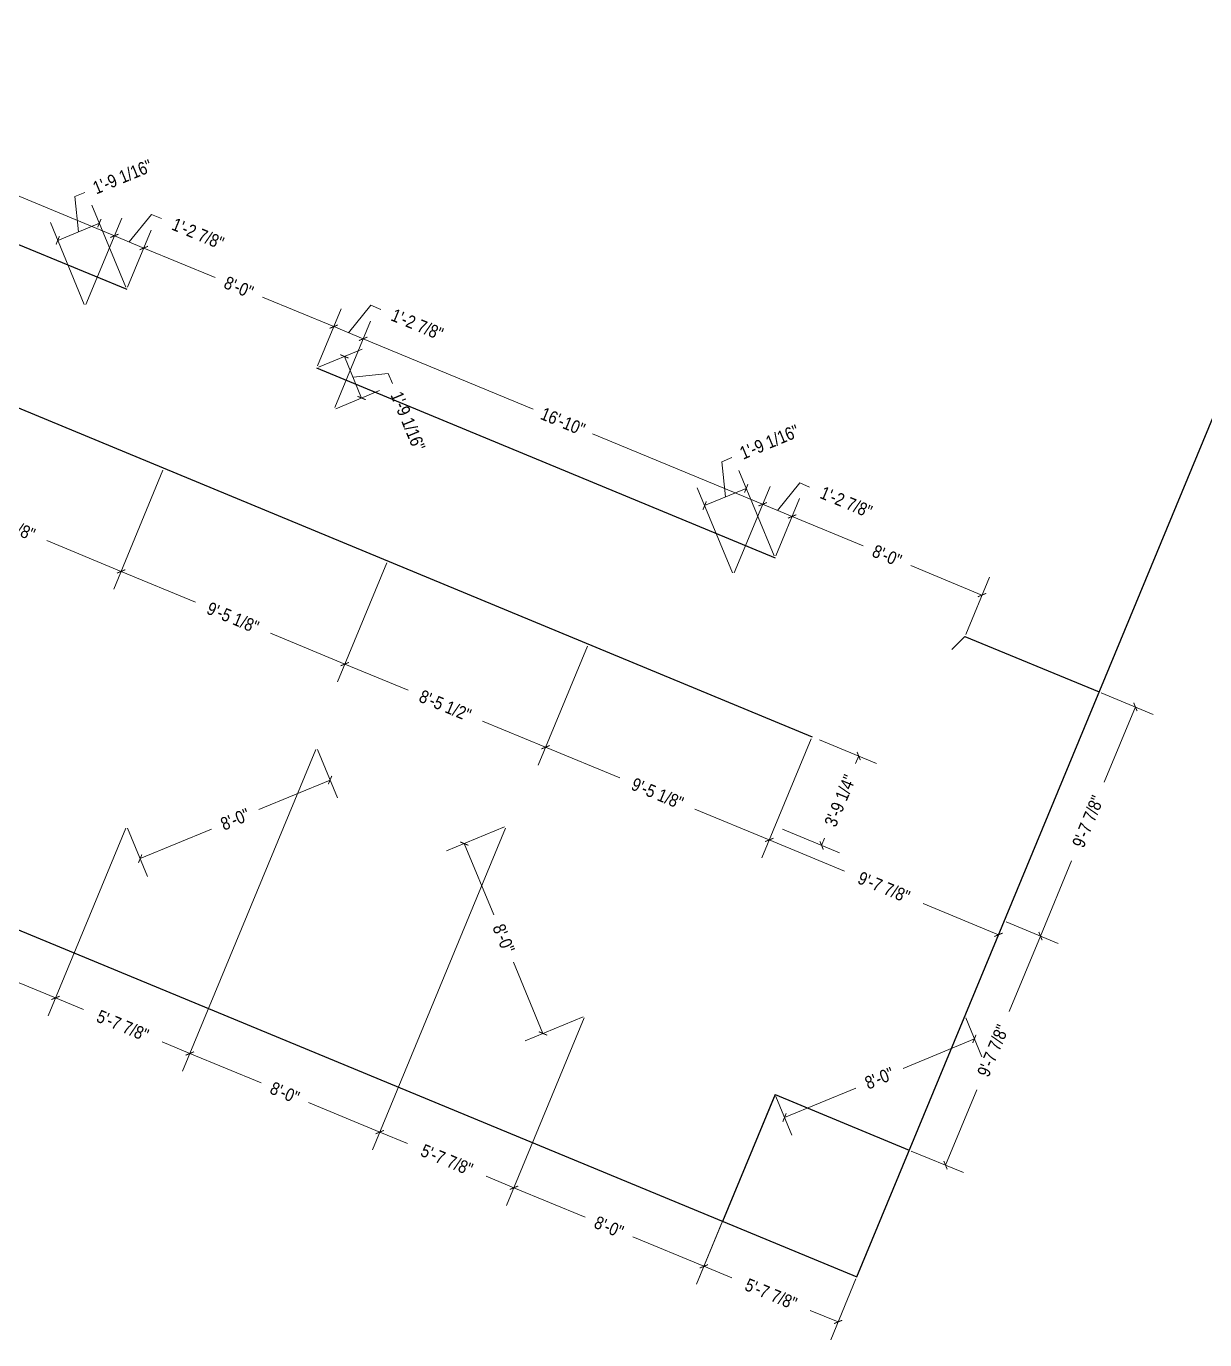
# Model space of a CAD drawing. Header units: inches. Extents: x 16134 to 18758, y 9254 to 10121.
# Drawn here: x 17123 to 17674, y 9254 to 9868 of the extents above; entities that cross this region are included whole.
import ezdxf

# ---------------------------------------------------------------- set-up
doc = ezdxf.new("R2010")
doc.units = ezdxf.units.IN
doc.header["$MEASUREMENT"] = 0
doc.styles.add('ARCHENTLTD', font='technical.ttf', dxfattribs={"height": 6})
doc.dimstyles.get("Standard").update_dxf_attribs({"dimtxt": 0.18, "dimasz": 0.18, "dimexe": 0.18, "dimexo": 0.0625, "dimgap": 0.09, "dimtad": 0, "dimtih": 1, "dimtoh": 1, "dimdec": 4, "dimzin": 0, "dimdsep": 46, "dimtxsty": 'Standard', "dimcen": 0.09, "dimadec": 0, "dimazin": 0, "dimtfac": 1, "dimtdec": 4, "dimtofl": 0, "dimtmove": 0, "dimatfit": 3, "dimfxl": 1, "dimtolj": 1, "dimtzin": 0, "dimarcsym": 0})

# ---------------------------------------------------------------- blocks, each defined once
blk = doc.blocks.new('_ArchTick')
at = {"color": 0, "linetype": 'ByBlock', "const_width": 0.15}
blk.add_lwpolyline([(-0.5, -0.5), (0.5, 0.5)], dxfattribs=at)
blk = doc.blocks.new('*D41')
at = {"color": 3, "lineweight": 9}
for p, q in [((17473.48, 9620.7), (17484.52, 9647.36)), ((17481.08, 9639.05), (17514.33, 9625.27)), ((17569.77, 9602.31), (17536.52, 9616.08)), ((17562.17, 9583.96), (17573.22, 9610.63))]:
    blk.add_line(p, q, dxfattribs=at)
at = {"color": 3, "lineweight": 9, "xscale": 3, "yscale": 3, "zscale": 3}
for p, rotation in [((17481.08, 9639.05), 157.4999999999993), ((17569.77, 9602.31), 337.4999999999993)]:
    blk.add_blockref('_ArchTick', p, dxfattribs=dict(at, rotation=rotation))
at = {"color": 3, "insert": (17525.43, 9620.68), "char_height": 6, "attachment_point": 5, "rotation": 337.5, "style": 'ARCHENTLTD'}
blk.add_mtext('\\A1;8\'-0"', dxfattribs=at)
blk = doc.blocks.new('*D42')
at = {"color": 3, "lineweight": 9}
for p, q in [((17474.2, 9641.9), (17484.67, 9654.72)), ((17484.67, 9654.72), (17489.28, 9652.81)), ((17454.03, 9612.64), (17470.77, 9653.06)), ((17473.48, 9620.7), (17484.52, 9647.36)), ((17481.08, 9639.05), (17467.33, 9644.74))]:
    blk.add_line(p, q, dxfattribs=at)
at = {"color": 3, "lineweight": 9, "xscale": 3, "yscale": 3, "zscale": 3}
for p, rotation in [((17467.33, 9644.74), 157.4999999999993), ((17481.08, 9639.05), 337.4999999999993)]:
    blk.add_blockref('_ArchTick', p, dxfattribs=dict(at, rotation=rotation))
at = {"color": 3, "insert": (17506.36, 9645.73), "char_height": 6, "attachment_point": 5, "rotation": 337.5, "style": 'ARCHENTLTD'}
blk.add_mtext('\\A1;1\'-2 7/8"', dxfattribs=at)
blk = doc.blocks.new('*D43')
at = {"color": 3, "lineweight": 9}
for p, q in [((17267.41, 9689.94), (17284.15, 9730.36)), ((17280.71, 9722.05), (17360.16, 9689.13)), ((17467.33, 9644.74), (17387.88, 9677.65)), ((17454.03, 9612.64), (17470.77, 9653.06))]:
    blk.add_line(p, q, dxfattribs=at)
at = {"color": 3, "lineweight": 9, "xscale": 3, "yscale": 3, "zscale": 3}
for p, rotation in [((17280.71, 9722.05), 157.4999999999993), ((17467.33, 9644.74), 337.4999999999993)]:
    blk.add_blockref('_ArchTick', p, dxfattribs=dict(at, rotation=rotation))
at = {"color": 3, "insert": (17374.02, 9683.39), "char_height": 6, "attachment_point": 5, "rotation": 337.5, "style": 'ARCHENTLTD'}
blk.add_mtext('\\A1;16\'-10"', dxfattribs=at)
blk = doc.blocks.new('*D44')
at = {"color": 3, "lineweight": 9}
for p, q in [((17259.36, 9709.39), (17270.4, 9736.06)), ((17273.83, 9724.89), (17284.29, 9737.72)), ((17284.29, 9737.72), (17288.91, 9735.81)), ((17280.71, 9722.05), (17266.96, 9727.74)), ((17267.41, 9689.94), (17284.15, 9730.36))]:
    blk.add_line(p, q, dxfattribs=at)
at = {"color": 3, "lineweight": 9, "xscale": 3, "yscale": 3, "zscale": 3}
for p, rotation in [((17266.96, 9727.74), 157.4999999999993), ((17280.71, 9722.05), 337.4999999999993)]:
    blk.add_blockref('_ArchTick', p, dxfattribs=dict(at, rotation=rotation))
at = {"color": 3, "insert": (17305.99, 9728.73), "char_height": 6, "attachment_point": 5, "rotation": 337.5, "style": 'ARCHENTLTD'}
blk.add_mtext('\\A1;1\'-2 7/8"', dxfattribs=at)
blk = doc.blocks.new('*D45')
at = {"color": 3, "lineweight": 9}
for p, q in [((17170.66, 9746.13), (17181.71, 9772.79)), ((17178.26, 9764.48), (17211.52, 9750.7)), ((17266.96, 9727.74), (17233.7, 9741.51)), ((17259.36, 9709.39), (17270.4, 9736.06))]:
    blk.add_line(p, q, dxfattribs=at)
at = {"color": 3, "lineweight": 9, "xscale": 3, "yscale": 3, "zscale": 3}
for p, rotation in [((17178.26, 9764.48), 157.4999999999993), ((17266.96, 9727.74), 337.4999999999993)]:
    blk.add_blockref('_ArchTick', p, dxfattribs=dict(at, rotation=rotation))
at = {"color": 3, "insert": (17222.61, 9746.11), "char_height": 6, "attachment_point": 5, "rotation": 337.5, "style": 'ARCHENTLTD'}
blk.add_mtext('\\A1;8\'-0"', dxfattribs=at)
blk = doc.blocks.new('*D46')
at = {"color": 3, "lineweight": 9}
for p, q in [((17151.22, 9738.07), (17167.96, 9778.49)), ((17171.39, 9767.33), (17181.85, 9780.15)), ((17181.85, 9780.15), (17186.47, 9778.24)), ((17178.26, 9764.48), (17164.51, 9770.17)), ((17170.66, 9746.13), (17181.71, 9772.79))]:
    blk.add_line(p, q, dxfattribs=at)
at = {"color": 3, "lineweight": 9, "xscale": 3, "yscale": 3, "zscale": 3}
for p, rotation in [((17164.51, 9770.17), 157.4999999999993), ((17178.26, 9764.48), 337.4999999999993)]:
    blk.add_blockref('_ArchTick', p, dxfattribs=dict(at, rotation=rotation))
at = {"color": 3, "insert": (17203.55, 9771.16), "char_height": 6, "attachment_point": 5, "rotation": 337.5, "style": 'ARCHENTLTD'}
blk.add_mtext('\\A1;1\'-2 7/8"', dxfattribs=at)
blk = doc.blocks.new('*D47')
at = {"color": 3, "lineweight": 9}
for p, q in [((16934.92, 9827.67), (16951.66, 9868.08)), ((16948.22, 9859.77), (17037.34, 9822.85)), ((17164.51, 9770.17), (17075.39, 9807.09)), ((17151.22, 9738.07), (17167.96, 9778.49))]:
    blk.add_line(p, q, dxfattribs=at)
at = {"color": 3, "lineweight": 9, "xscale": 3, "yscale": 3, "zscale": 3}
for p, rotation in [((16948.22, 9859.77), 157.4999999999993), ((17164.51, 9770.17), 337.4999999999993)]:
    blk.add_blockref('_ArchTick', p, dxfattribs=dict(at, rotation=rotation))
at = {"color": 3, "insert": (17056.37, 9814.97), "char_height": 6, "attachment_point": 5, "rotation": 337.5, "style": 'ARCHENTLTD'}
blk.add_mtext('\\A1;19\'-6 1/8"', dxfattribs=at)
blk = doc.blocks.new('*D57')
at = {"color": 3, "lineweight": 9}
for p, q in [((17448.18, 9308.75), (17436.42, 9280.36)), ((17439.86, 9288.68), (17452.86, 9283.29)), ((17510.89, 9282.77), (17499.13, 9254.38)), ((17502.57, 9262.7), (17489.57, 9268.08))]:
    blk.add_line(p, q, dxfattribs=at)
at = {"color": 3, "lineweight": 9, "xscale": 3, "yscale": 3, "zscale": 3}
for p, rotation in [((17439.86, 9288.68), 157.4999999999998), ((17502.57, 9262.7), 337.4999999999997)]:
    blk.add_blockref('_ArchTick', p, dxfattribs=dict(at, rotation=rotation))
at = {"color": 3, "insert": (17471.22, 9275.69), "char_height": 6, "attachment_point": 5, "rotation": 337.5, "style": 'ARCHENTLTD'}
blk.add_mtext('\\A1;5\'-7 7/8"', dxfattribs=at)
blk = doc.blocks.new('*D58')
at = {"color": 3, "lineweight": 9}
for p, q in [((17384.02, 9404.73), (17347.72, 9317.1)), ((17472.71, 9367.99), (17436.42, 9280.36)), ((17351.17, 9325.41), (17384.42, 9311.64)), ((17439.86, 9288.68), (17406.61, 9302.45))]:
    blk.add_line(p, q, dxfattribs=at)
at = {"color": 3, "lineweight": 9, "xscale": 3, "yscale": 3, "zscale": 3}
for p, rotation in [((17351.17, 9325.41), 157.4999999999998), ((17439.86, 9288.68), 337.4999999999997)]:
    blk.add_blockref('_ArchTick', p, dxfattribs=dict(at, rotation=rotation))
at = {"color": 3, "insert": (17395.51, 9307.04), "char_height": 6, "attachment_point": 5, "rotation": 337.5, "style": 'ARCHENTLTD'}
blk.add_mtext('\\A1;8\'-0"', dxfattribs=at)
blk = doc.blocks.new('*D59')
at = {"color": 3, "lineweight": 9}
for p, q in [((17347.28, 9493.42), (17285.01, 9343.08)), ((17384.02, 9404.73), (17347.72, 9317.1)), ((17288.45, 9351.39), (17301.45, 9346.01)), ((17351.17, 9325.41), (17338.16, 9330.8))]:
    blk.add_line(p, q, dxfattribs=at)
at = {"color": 3, "lineweight": 9, "xscale": 3, "yscale": 3, "zscale": 3}
for p, rotation in [((17288.45, 9351.39), 157.4999999999998), ((17351.17, 9325.41), 337.4999999999997)]:
    blk.add_blockref('_ArchTick', p, dxfattribs=dict(at, rotation=rotation))
at = {"color": 3, "insert": (17319.81, 9338.4), "char_height": 6, "attachment_point": 5, "rotation": 337.5, "style": 'ARCHENTLTD'}
blk.add_mtext('\\A1;5\'-7 7/8"', dxfattribs=at)
blk = doc.blocks.new('*D60')
at = {"color": 3, "lineweight": 9}
for p, q in [((17258.59, 9530.16), (17196.32, 9379.81)), ((17347.28, 9493.42), (17285.01, 9343.08)), ((17199.76, 9388.13), (17233.01, 9374.36)), ((17288.45, 9351.39), (17255.2, 9365.16))]:
    blk.add_line(p, q, dxfattribs=at)
at = {"color": 3, "lineweight": 9, "xscale": 3, "yscale": 3, "zscale": 3}
for p, rotation in [((17199.76, 9388.13), 157.4999999999998), ((17288.45, 9351.39), 337.4999999999997)]:
    blk.add_blockref('_ArchTick', p, dxfattribs=dict(at, rotation=rotation))
at = {"color": 3, "insert": (17244.11, 9369.76), "char_height": 6, "attachment_point": 5, "rotation": 337.5, "style": 'ARCHENTLTD'}
blk.add_mtext('\\A1;8\'-0"', dxfattribs=at)
blk = doc.blocks.new('*D61')
at = {"color": 3, "lineweight": 9}
for p, q in [((17258.59, 9530.16), (17196.32, 9379.81)), ((17169.9, 9493.42), (17133.6, 9405.79)), ((17137.04, 9414.11), (17150.05, 9408.72)), ((17199.76, 9388.13), (17186.76, 9393.51))]:
    blk.add_line(p, q, dxfattribs=at)
at = {"color": 3, "lineweight": 9, "xscale": 3, "yscale": 3, "zscale": 3}
for p, rotation in [((17137.04, 9414.11), 157.4999999999998), ((17199.76, 9388.13), 337.4999999999997)]:
    blk.add_blockref('_ArchTick', p, dxfattribs=dict(at, rotation=rotation))
at = {"color": 3, "insert": (17168.4, 9401.12), "char_height": 6, "attachment_point": 5, "rotation": 337.5, "style": 'ARCHENTLTD'}
blk.add_mtext('\\A1;5\'-7 7/8"', dxfattribs=at)
blk = doc.blocks.new('*D62')
at = {"color": 3, "lineweight": 9}
for p, q in [((17081.2, 9530.16), (17044.91, 9442.53)), ((17169.9, 9493.42), (17133.6, 9405.79)), ((17048.35, 9450.84), (17081.6, 9437.07)), ((17137.04, 9414.11), (17103.79, 9427.88))]:
    blk.add_line(p, q, dxfattribs=at)
at = {"color": 3, "lineweight": 9, "xscale": 3, "yscale": 3, "zscale": 3}
for p, rotation in [((17048.35, 9450.84), 157.4999999999998), ((17137.04, 9414.11), 337.4999999999997)]:
    blk.add_blockref('_ArchTick', p, dxfattribs=dict(at, rotation=rotation))
at = {"color": 3, "insert": (17092.7, 9432.48), "char_height": 6, "attachment_point": 5, "rotation": 337.5, "style": 'ARCHENTLTD'}
blk.add_mtext('\\A1;8\'-0"', dxfattribs=at)
blk = doc.blocks.new('*D96')
at = {"color": 3, "lineweight": 9}
for p, q in [((17493.88, 9534.71), (17520.5, 9523.68)), ((17512.19, 9527.13), (17510.76, 9523.69)), ((17476.56, 9492.91), (17503.18, 9481.88)), ((17494.87, 9485.32), (17496.29, 9488.76))]:
    blk.add_line(p, q, dxfattribs=at)
at = {"color": 3, "lineweight": 9, "xscale": 3, "yscale": 3, "zscale": 3}
for p, rotation in [((17512.19, 9527.13), 67.49999999999856), ((17494.87, 9485.32), 247.4999999999986)]:
    blk.add_blockref('_ArchTick', p, dxfattribs=dict(at, rotation=rotation))
at = {"color": 3, "insert": (17503.53, 9506.23), "char_height": 6, "attachment_point": 5, "rotation": 67.5, "style": 'ARCHENTLTD'}
blk.add_mtext('\\A1;3\'-9 1/4"', dxfattribs=at)
blk = doc.blocks.new('*D97')
at = {"color": 3, "lineweight": 9}
for p, q in [((17625.43, 9556.67), (17649.76, 9546.59)), ((17641.45, 9550.04), (17626.88, 9514.87)), ((17597.1, 9442.98), (17611.67, 9478.15)), ((17581.08, 9449.61), (17605.42, 9439.53))]:
    blk.add_line(p, q, dxfattribs=at)
at = {"color": 3, "lineweight": 9, "xscale": 3, "yscale": 3, "zscale": 3}
for p, rotation in [((17641.45, 9550.04), 67.49999999999856), ((17597.1, 9442.98), 247.4999999999986)]:
    blk.add_blockref('_ArchTick', p, dxfattribs=dict(at, rotation=rotation))
at = {"color": 3, "insert": (17619.28, 9496.51), "char_height": 6, "attachment_point": 5, "rotation": 67.5, "style": 'ARCHENTLTD'}
blk.add_mtext('\\A1;9\'-7 7/8"', dxfattribs=at)
blk = doc.blocks.new('*D101')
at = {"color": 3, "lineweight": 9}
for p, q in [((17082.69, 9703.95), (17059.66, 9648.34)), ((17187.21, 9660.65), (17164.18, 9605.05)), ((17063.1, 9656.66), (17097.82, 9642.28)), ((17167.63, 9613.36), (17132.91, 9627.74))]:
    blk.add_line(p, q, dxfattribs=at)
at = {"color": 3, "lineweight": 9, "xscale": 3, "yscale": 3, "zscale": 3}
for p, rotation in [((17063.1, 9656.66), 157.5000000000011), ((17167.63, 9613.36), 337.500000000001)]:
    blk.add_blockref('_ArchTick', p, dxfattribs=dict(at, rotation=rotation))
at = {"color": 3, "insert": (17115.36, 9635.01), "char_height": 6, "attachment_point": 5, "rotation": 337.5, "style": 'ARCHENTLTD'}
blk.add_mtext('\\A1;9\'-5 1/8"', dxfattribs=at)
blk = doc.blocks.new('*D102')
at = {"color": 3, "lineweight": 9}
for p, q in [((17187.21, 9660.65), (17164.18, 9605.05)), ((17291.73, 9617.36), (17268.7, 9561.75)), ((17167.63, 9613.36), (17202.34, 9598.98)), ((17272.15, 9570.07), (17237.43, 9584.45))]:
    blk.add_line(p, q, dxfattribs=at)
at = {"color": 3, "lineweight": 9, "xscale": 3, "yscale": 3, "zscale": 3}
for p, rotation in [((17167.63, 9613.36), 157.5000000000011), ((17272.15, 9570.07), 337.500000000001)]:
    blk.add_blockref('_ArchTick', p, dxfattribs=dict(at, rotation=rotation))
at = {"color": 3, "insert": (17219.89, 9591.72), "char_height": 6, "attachment_point": 5, "rotation": 337.5, "style": 'ARCHENTLTD'}
blk.add_mtext('\\A1;9\'-5 1/8"', dxfattribs=at)
blk = doc.blocks.new('*D103')
at = {"color": 3, "lineweight": 9}
for p, q in [((17291.73, 9617.36), (17268.7, 9561.75)), ((17385.51, 9578.52), (17362.48, 9522.91)), ((17272.15, 9570.07), (17301.68, 9557.84)), ((17365.92, 9531.23), (17336.39, 9543.46))]:
    blk.add_line(p, q, dxfattribs=at)
at = {"color": 3, "lineweight": 9, "xscale": 3, "yscale": 3, "zscale": 3}
for p, rotation in [((17272.15, 9570.07), 157.5000000000011), ((17365.92, 9531.23), 337.500000000001)]:
    blk.add_blockref('_ArchTick', p, dxfattribs=dict(at, rotation=rotation))
at = {"color": 3, "insert": (17319.03, 9550.65), "char_height": 6, "attachment_point": 5, "rotation": 337.5, "style": 'ARCHENTLTD'}
blk.add_mtext('\\A1;8\'-5 1/2"', dxfattribs=at)
blk = doc.blocks.new('*D104')
at = {"color": 3, "lineweight": 9}
for p, q in [((17385.51, 9578.52), (17362.48, 9522.91)), ((17365.92, 9531.23), (17400.64, 9516.85)), ((17490.03, 9535.22), (17467, 9479.62)), ((17470.44, 9487.93), (17435.72, 9502.31))]:
    blk.add_line(p, q, dxfattribs=at)
at = {"color": 3, "lineweight": 9, "xscale": 3, "yscale": 3, "zscale": 3}
for p, rotation in [((17365.92, 9531.23), 157.5000000000011), ((17470.44, 9487.93), 337.500000000001)]:
    blk.add_blockref('_ArchTick', p, dxfattribs=dict(at, rotation=rotation))
at = {"color": 3, "insert": (17418.18, 9509.58), "char_height": 6, "attachment_point": 5, "rotation": 337.5, "style": 'ARCHENTLTD'}
blk.add_mtext('\\A1;9\'-5 1/8"', dxfattribs=at)
blk = doc.blocks.new('*D105')
at = {"color": 3, "lineweight": 9}
for p, q in [((17490.03, 9535.22), (17467, 9479.62)), ((17470.44, 9487.93), (17505.61, 9473.37)), ((17577.5, 9443.59), (17542.33, 9458.16)), ((17579.77, 9449.07), (17574.06, 9435.27))]:
    blk.add_line(p, q, dxfattribs=at)
at = {"color": 3, "lineweight": 9, "xscale": 3, "yscale": 3, "zscale": 3}
for p, rotation in [((17470.44, 9487.93), 157.5000000000011), ((17577.5, 9443.59), 337.500000000001)]:
    blk.add_blockref('_ArchTick', p, dxfattribs=dict(at, rotation=rotation))
at = {"color": 3, "insert": (17523.97, 9465.76), "char_height": 6, "attachment_point": 5, "rotation": 337.5, "style": 'ARCHENTLTD'}
blk.add_mtext('\\A1;9\'-7 7/8"', dxfattribs=at)
blk = doc.blocks.new('*D125')
at = {"color": 3, "lineweight": 9}
for p, q in [((17562.17, 9404.73), (17569.66, 9386.63)), ((17566.22, 9394.95), (17532.97, 9381.18)), ((17477.53, 9358.21), (17510.78, 9371.99)), ((17473.48, 9367.99), (17480.97, 9349.9))]:
    blk.add_line(p, q, dxfattribs=at)
at = {"color": 3, "lineweight": 9, "xscale": 3, "yscale": 3, "zscale": 3}
for p, rotation in [((17566.22, 9394.95), 22.50000000000093), ((17477.53, 9358.21), 202.500000000001)]:
    blk.add_blockref('_ArchTick', p, dxfattribs=dict(at, rotation=rotation))
at = {"color": 3, "insert": (17521.87, 9376.58), "char_height": 6, "attachment_point": 5, "rotation": 22.5, "style": 'ARCHENTLTD'}
blk.add_mtext('\\A1;8\'-0"', dxfattribs=at)
blk = doc.blocks.new('*D126')
at = {"color": 3, "lineweight": 9}
for p, q in [((17346.74, 9493.96), (17319.65, 9482.74)), ((17327.97, 9486.18), (17341.74, 9452.93)), ((17364.71, 9397.49), (17350.93, 9430.74)), ((17383.48, 9405.27), (17356.39, 9394.05))]:
    blk.add_line(p, q, dxfattribs=at)
at = {"color": 3, "lineweight": 9, "xscale": 3, "yscale": 3, "zscale": 3}
for p, rotation in [((17327.97, 9486.18), 112.5000000000013), ((17364.71, 9397.49), 292.5000000000014)]:
    blk.add_blockref('_ArchTick', p, dxfattribs=dict(at, rotation=rotation))
at = {"color": 3, "insert": (17346.34, 9441.84), "char_height": 6, "attachment_point": 5, "rotation": 292.5, "style": 'ARCHENTLTD'}
blk.add_mtext('\\A1;8\'-0"', dxfattribs=at)
blk = doc.blocks.new('*D127')
at = {"color": 3, "lineweight": 9}
for p, q in [((17259.36, 9530.16), (17268.7, 9507.59)), ((17265.26, 9515.9), (17232.01, 9502.13)), ((17170.66, 9493.42), (17180.01, 9470.85)), ((17176.57, 9479.17), (17209.82, 9492.94))]:
    blk.add_line(p, q, dxfattribs=at)
at = {"color": 3, "lineweight": 9, "xscale": 3, "yscale": 3, "zscale": 3}
for p, rotation in [((17265.26, 9515.9), 22.49999999999993), ((17176.57, 9479.17), 202.4999999999999)]:
    blk.add_blockref('_ArchTick', p, dxfattribs=dict(at, rotation=rotation))
at = {"color": 3, "insert": (17220.91, 9497.54), "char_height": 6, "attachment_point": 5, "rotation": 22.5, "style": 'ARCHENTLTD'}
blk.add_mtext('\\A1;8\'-0"', dxfattribs=at)
blk = doc.blocks.new('*D131')
at = {"color": 3, "lineweight": 9}
for p, q in [((17146.09, 9788.54), (17150.71, 9790.46)), ((17147.76, 9772.08), (17146.09, 9788.54)), ((17169.9, 9746.13), (17154.04, 9784.42)), ((17150.45, 9738.07), (17134.59, 9776.36)), ((17157.48, 9776.1), (17138.04, 9768.05))]:
    blk.add_line(p, q, dxfattribs=at)
at = {"color": 3, "lineweight": 9, "xscale": 3, "yscale": 3, "zscale": 3}
for p, rotation in [((17157.48, 9776.1), 22.50000000000064), ((17138.04, 9768.05), 202.5000000000006)]:
    blk.add_blockref('_ArchTick', p, dxfattribs=dict(at, rotation=rotation))
at = {"color": 3, "insert": (17168.3, 9797.74), "char_height": 6, "attachment_point": 5, "rotation": 22.5, "style": 'ARCHENTLTD'}
blk.add_mtext('\\A1;1\'-9 1/16"', dxfattribs=at)
blk = doc.blocks.new('*D132')
at = {"color": 3, "lineweight": 9}
for p, q in [((17259.9, 9708.85), (17280.25, 9717.28)), ((17271.94, 9713.84), (17279.99, 9694.39)), ((17275.97, 9704.11), (17292.43, 9705.79)), ((17292.43, 9705.79), (17294.35, 9701.17)), ((17267.95, 9689.4), (17288.31, 9697.84))]:
    blk.add_line(p, q, dxfattribs=at)
at = {"color": 3, "lineweight": 9, "xscale": 3, "yscale": 3, "zscale": 3}
for p, rotation in [((17271.94, 9713.84), 112.5000000000079), ((17279.99, 9694.39), 292.5000000000079)]:
    blk.add_blockref('_ArchTick', p, dxfattribs=dict(at, rotation=rotation))
at = {"color": 3, "insert": (17301.63, 9683.58), "char_height": 6, "attachment_point": 5, "rotation": 292.5, "style": 'ARCHENTLTD'}
blk.add_mtext('\\A1;1\'-9 1/16"', dxfattribs=at)
blk = doc.blocks.new('*D133')
at = {"color": 3, "lineweight": 9}
for p, q in [((17448.28, 9664.62), (17452.9, 9666.53)), ((17449.95, 9648.15), (17448.28, 9664.62)), ((17472.71, 9620.7), (17456.23, 9660.49)), ((17453.27, 9612.64), (17436.78, 9652.44)), ((17440.23, 9644.13), (17459.67, 9652.18))]:
    blk.add_line(p, q, dxfattribs=at)
at = {"color": 3, "lineweight": 9, "xscale": 3, "yscale": 3, "zscale": 3}
for p, rotation in [((17459.67, 9652.18), 22.50000000000065), ((17440.23, 9644.13), 202.5000000000006)]:
    blk.add_blockref('_ArchTick', p, dxfattribs=dict(at, rotation=rotation))
at = {"color": 3, "insert": (17470.49, 9673.82), "char_height": 6, "attachment_point": 5, "rotation": 22.5, "style": 'ARCHENTLTD'}
blk.add_mtext('\\A1;1\'-9 1/16"', dxfattribs=at)
blk = doc.blocks.new('*D149')
at = {"color": 3, "lineweight": 9}
for p, q in [((17581.08, 9449.61), (17605.42, 9439.53)), ((17597.1, 9442.98), (17582.53, 9407.81)), ((17552.76, 9335.92), (17567.33, 9371.09)), ((17536.73, 9342.55), (17561.07, 9332.47))]:
    blk.add_line(p, q, dxfattribs=at)
at = {"color": 3, "lineweight": 9, "xscale": 3, "yscale": 3, "zscale": 3}
for p, rotation in [((17597.1, 9442.98), 67.50000000000051), ((17552.76, 9335.92), 247.5000000000005)]:
    blk.add_blockref('_ArchTick', p, dxfattribs=dict(at, rotation=rotation))
at = {"color": 3, "insert": (17574.93, 9389.45), "char_height": 6, "attachment_point": 5, "rotation": 67.5, "style": 'ARCHENTLTD'}
blk.add_mtext('\\A1;9\'-7 7/8"', dxfattribs=at)

msp = doc.modelspace()

# ---------------------------------------------------------------- linework, layer by layer
at = {"color": 6}
for p, q in [((16926.48452, 9846.186), (17170.27993, 9745.20263)), ((17511.27307, 9283.69801), (17735.61066, 9825.29686)), ((16991.84268, 9742.66196), (17490.41127, 9536.14809)), ((17258.97237, 9708.46502), (17473.09485, 9619.77259)), ((16783.69114, 9585.07231), (17511.27307, 9283.69801)), ((17561.78728, 9583.03498), (17555.66435, 9576.91204)), ((17561.78728, 9583.03498), (17624.5023, 9557.05757)), ((17473.09485, 9368.9125), (17448.55805, 9309.67542)), ((17473.09485, 9368.9125), (17535.80987, 9342.93509))]:
    msp.add_line(p, q, dxfattribs=at)

# ---------------------------------------------------------------- dimensions: what is measured, and where the dimension line sits
for base, p1, p2, angle, picture, middle in [((16948.21805, 9859.76618), (17150.83533, 9737.14842), (16934.53874, 9826.7414), 337.5, '*D47', (17056.36635, 9814.96969)), ((17164.51465, 9770.1732), (17170.27993, 9745.20263), (17150.83533, 9737.14842), 337.5, '*D46', (17188.7792, 9777.28198)), ((17178.26405, 9764.47801), (17258.97237, 9708.46502), (17170.27993, 9745.20263), 337.5, '*D45', (17222.61027, 9746.1092)), ((17266.956488, 9727.740396), (17267.026584, 9689.020426), (17258.972367, 9708.465024), 337.5, '*D44', (17291.221045, 9734.849175)), ((17280.70589, 9722.0452), (17453.65025, 9611.71837), (17267.02658, 9689.02043), 337.5, '*D43', (17374.01773, 9683.39418)), ((17167.62526, 9613.36363), (17083.07579, 9704.87198), (17187.59636, 9661.57814), 157.5, '*D101', (17115.36497, 9635.01055)), ((17272.14583, 9570.0698), (17187.59636, 9661.57814), (17292.11693, 9618.2843), 157.5, '*D102', (17219.88554, 9591.71672)), ((17467.32956, 9644.74315), (17473.09485, 9619.77259), (17453.65025, 9611.71837), 337.5, '*D42', (17491.59412, 9651.85193)), ((17365.9196, 9531.22743), (17292.11693, 9618.2843), (17385.8907, 9579.44193), 157.5, '*D103', (17319.03271, 9550.64861)), ((17470.44017, 9487.93359), (17385.8907, 9579.44193), (17490.41127, 9536.14809), 157.5, '*D104', (17418.17989, 9509.58051)), ((17048.35253, 9450.84385), (17170.27993, 9494.34254), (17081.5875, 9531.08015), 337.5, '*D62', (17092.69875, 9432.47504)), ((17137.04497, 9414.10624), (17258.97237, 9531.08015), (17170.27993, 9494.34254), 337.5, '*D61', (17168.40248, 9401.11753)), ((17199.75999, 9388.12882), (17347.6648, 9494.34254), (17258.97237, 9531.08015), 337.5, '*D60', (17244.10621, 9369.76002)), ((17577.50141, 9443.58737), (17490.41127, 9536.14809), (17580.15609, 9449.99633), 157.5, '*D105', (17523.97079, 9465.76048)), ((17288.452423, 9351.391215), (17384.402412, 9405.650109), (17347.664802, 9494.342544), 337.5, '*D59', (17319.809934, 9338.402509)), ((17351.16745, 9325.4138), (17473.09485, 9368.9125), (17384.40241, 9405.65011), 337.5, '*D58', (17395.51366, 9307.045))]:
    dim = msp.add_linear_dim(base=base, p1=p1, p2=p2, angle=angle, dimstyle='Standard', override={"dimtxt": 6, "dimasz": 3, "dimexe": 9, "dimexo": 1, "dimgap": 2.5, "dimtih": 0, "dimtoh": 0, "dimrnd": 0.0625, "dimzin": 1, "dimlunit": 4, "dimtxsty": 'ARCHENTLTD', "dimblk": 'ArchTick', "dimcen": 6, "dimclrd": 3, "dimclre": 3, "dimclrt": 3, "dimadec": 2, "dimtmove": 1, "dimldrblk": 'ArchTick', "dimfrac": 2, "dimlwd": 9, "dimlwe": 9}, dxfattribs=at)
    dim.commit()
    dim.dimension.update_dxf_attribs({"geometry": picture, "text_midpoint": middle})
for p1, p2, distance, picture, middle in [((17170.27993, 9745.20263), (17150.83533, 9737.14842), -33.44546, '*D131', (17153.01487, 9791.4118)), ((17258.97237, 9708.46502), (17267.02658, 9689.02043), 14.03382, '*D132', (17295.30174, 9698.85697)), ((17453.65025, 9611.71837), (17473.09485, 9619.77259), 35.07756, '*D133', (17455.20521, 9667.48962)), ((17561.78728, 9583.03498), (17473.09485, 9619.77259), -20.86351, '*D41', (17525.42518, 9620.67916)), ((17624.502305, 9557.057567), (17580.156087, 9449.996327), 18.343146, '*D97', (17619.276053, 9496.507329)), ((17170.27993, 9494.34254), (17258.97237, 9531.08015), -16.4265, '*D127', (17220.9123, 9497.53524)), ((17492.95194, 9535.09571), (17475.63552, 9493.29016), 20.81812, '*D96', (17503.52716, 9506.22619)), ((17347.6648, 9494.34254), (17384.40241, 9405.65011), -21.32013, '*D126', (17346.33637, 9441.83747)), ((17535.80987, 9342.93509), (17580.15609, 9449.99633), -18.34315, '*D149', (17574.92984, 9389.44609)), ((17473.09485, 9368.9125), (17561.78728, 9405.65011), -11.58225, '*D125', (17521.8734, 9376.5807)), ((17511.273069, 9283.698011), (17448.558047, 9309.675424), 22.729404, '*D57', (17471.217392, 9275.687486))]:
    dim = msp.add_aligned_dim(p1=p1, p2=p2, distance=distance, dimstyle='Standard', override={"dimtxt": 6, "dimasz": 3, "dimexe": 9, "dimexo": 1, "dimgap": 2.5, "dimtih": 0, "dimtoh": 0, "dimrnd": 0.0625, "dimzin": 1, "dimlunit": 4, "dimtxsty": 'ARCHENTLTD', "dimblk": 'ArchTick', "dimcen": 6, "dimclrd": 3, "dimclre": 3, "dimclrt": 3, "dimadec": 2, "dimtmove": 1, "dimldrblk": 'ArchTick', "dimfrac": 2, "dimlwd": 9, "dimlwe": 9}, dxfattribs=at)
    dim.commit()
    dim.dimension.update_dxf_attribs({"geometry": picture, "text_midpoint": middle})

doc.saveas('drawing.dxf')
